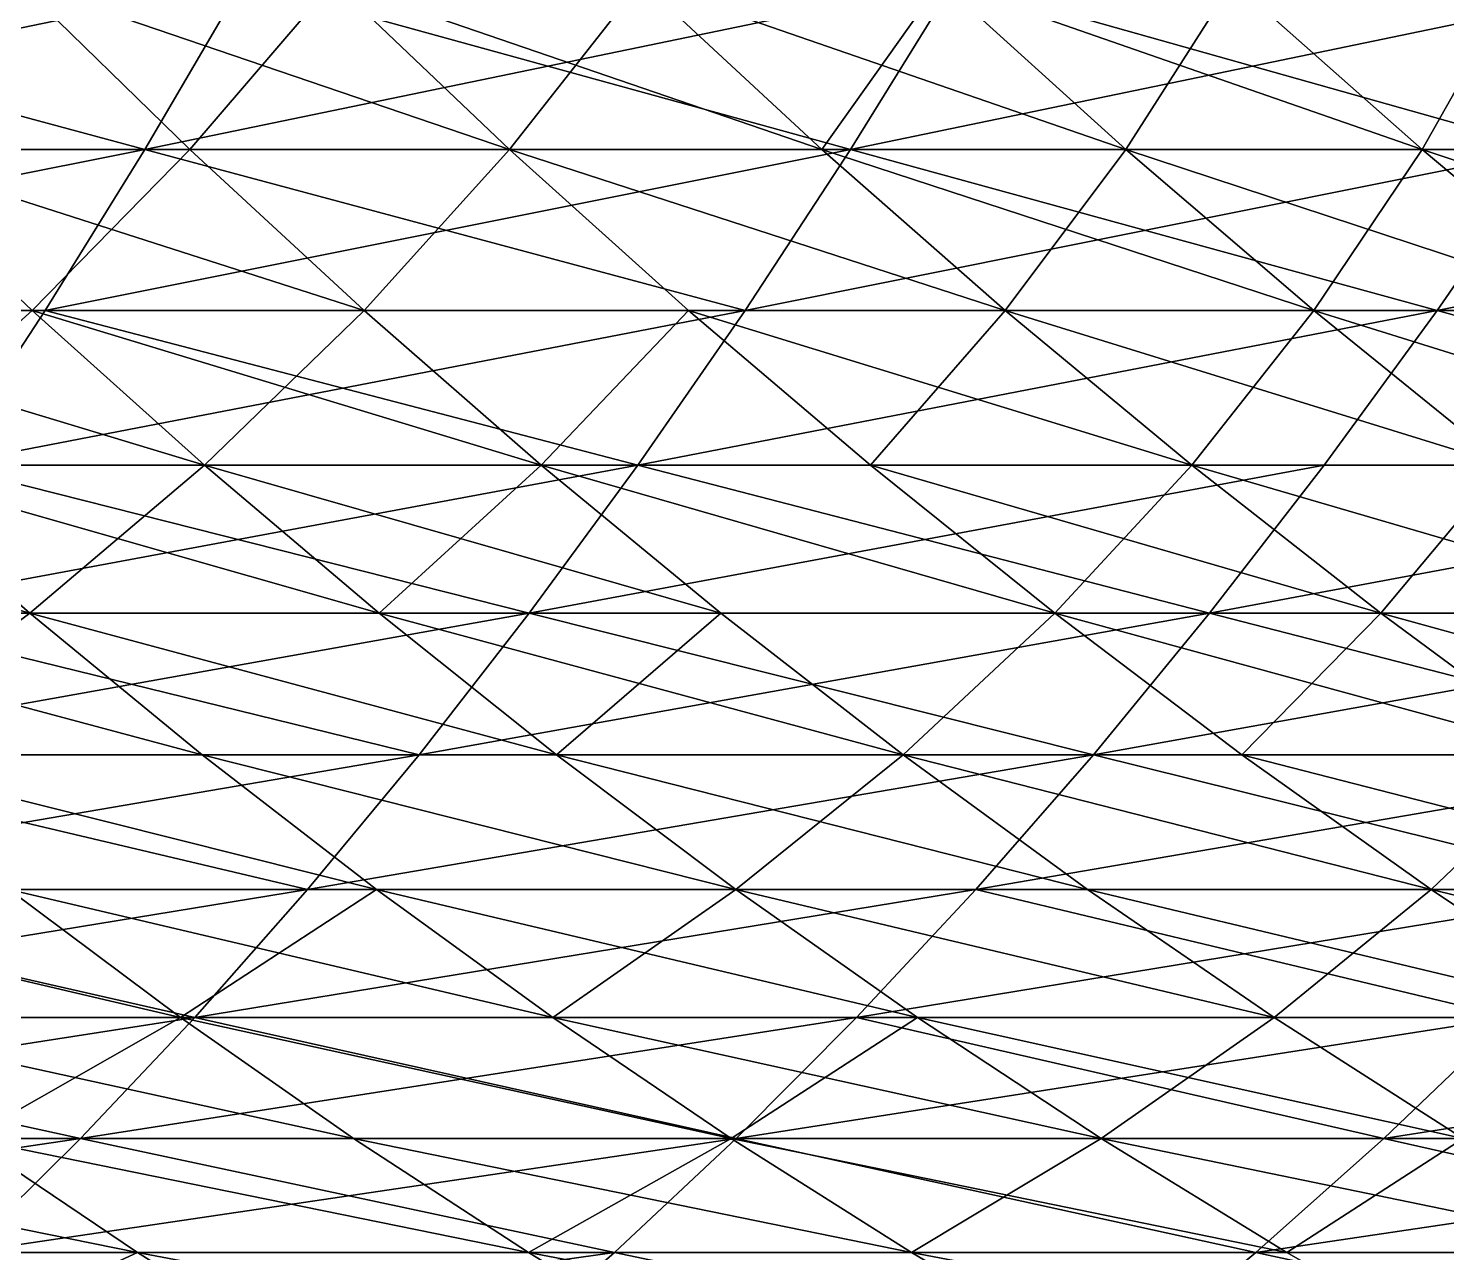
# Model space of a CAD drawing. Header units: millimetres. Extents: x -3250 to 6200, y -3250 to 3250.
# Drawn here: x 4582.4 to 4675.8, y -744.7 to -664.1 of the extents above; entities that cross this region are included whole.
import ezdxf

# ---------------------------------------------------------------- set-up
doc = ezdxf.new("R2010")
doc.units = ezdxf.units.MM
doc.header["$MEASUREMENT"] = 0
doc.layers.add('MESH_3D', color=2, linetype='CONTINUOUS')

msp = doc.modelspace()

# ---------------------------------------------------------------- linework, layer by layer
at = {"layer": 'MESH_3D'}
for points in [[(4549.189, -660.991, 891.098), (4590.091, -672.021, 925.683), (4543.117, -672.021, 906.568)], [(4596.546, -660.991, 25789.631), (4543.117, -672.021, 25793.432), (4590.091, -672.021, 25774.317)], [(4596.546, -660.991, 25789.631), (4549.189, -660.991, 25808.902), (4543.117, -672.021, 25793.432)], [(4549.189, -660.991, 891.098), (4596.546, -660.991, 910.369), (4590.091, -672.021, 925.683)], [(4571.501, -672.021, 1925.783), (4593.056, -672.021, 1945.289), (4581.752, -660.991, 1957.471)], [(4593.056, -672.021, 24754.711), (4571.501, -672.021, 24774.217), (4581.752, -660.991, 24742.529)], [(4593.056, -672.021, 1945.289), (4602.514, -660.991, 1977.223), (4581.752, -660.991, 1957.471)], [(4614.118, -672.021, 24734.674), (4581.752, -660.991, 24742.529), (4602.514, -660.991, 24722.777)], [(4614.118, -672.021, 24734.674), (4593.056, -672.021, 24754.711), (4581.752, -660.991, 24742.529)], [(4596.546, -660.991, 910.369), (4636.573, -672.021, 945.963), (4590.091, -672.021, 925.683)], [(4643.408, -660.991, 25769.185), (4596.546, -660.991, 25789.631), (4590.091, -672.021, 25774.317)], [(4643.408, -660.991, 25769.185), (4590.091, -672.021, 25774.317), (4636.573, -672.021, 25754.037)], [(4593.056, -672.021, 1945.289), (4614.118, -672.021, 1965.326), (4602.514, -660.991, 1977.223)], [(4596.546, -660.991, 910.369), (4643.408, -660.991, 930.815), (4636.573, -672.021, 945.963)], [(4614.118, -672.021, 1965.326), (4622.777, -660.991, 1997.486), (4602.514, -660.991, 1977.223)], [(4634.674, -672.021, 24714.118), (4602.514, -660.991, 24722.777), (4622.777, -660.991, 24702.514)], [(4634.674, -672.021, 24714.118), (4614.118, -672.021, 24734.674), (4602.514, -660.991, 24722.777)], [(4614.118, -672.021, 1965.326), (4634.674, -672.021, 1985.882), (4622.777, -660.991, 1997.486)], [(4634.674, -672.021, 1985.882), (4642.529, -660.991, 2018.248), (4622.777, -660.991, 1997.486)], [(4654.711, -672.021, 24693.056), (4622.777, -660.991, 24702.514), (4642.529, -660.991, 24681.752)], [(4654.711, -672.021, 24693.056), (4634.674, -672.021, 24714.118), (4622.777, -660.991, 24702.514)], [(4634.674, -672.021, 1985.882), (4654.711, -672.021, 2006.944), (4642.529, -660.991, 2018.248)], [(4643.408, -660.991, 930.815), (4682.536, -672.021, 967.396), (4636.573, -672.021, 945.963)], [(4689.746, -660.991, 25747.577), (4643.408, -660.991, 25769.185), (4636.573, -672.021, 25754.037)], [(4689.746, -660.991, 25747.577), (4636.573, -672.021, 25754.037), (4682.536, -672.021, 25732.604)], [(4654.711, -672.021, 2006.944), (4661.756, -660.991, 2039.495), (4642.529, -660.991, 2018.248)], [(4674.217, -672.021, 24671.501), (4654.711, -672.021, 24693.056), (4642.529, -660.991, 24681.752)], [(4674.217, -672.021, 24671.501), (4642.529, -660.991, 24681.752), (4661.756, -660.991, 24660.505)], [(4643.408, -660.991, 930.815), (4689.746, -660.991, 952.423), (4682.536, -672.021, 967.396)], [(4654.711, -672.021, 2006.944), (4674.217, -672.021, 2028.499), (4661.756, -660.991, 2039.495)], [(4674.217, -672.021, 2028.499), (4680.449, -660.991, 2061.216), (4661.756, -660.991, 2039.495)], [(4680.449, -660.991, 24638.784), (4674.217, -672.021, 24671.501), (4661.756, -660.991, 24660.505)], [(4674.217, -672.021, 2028.499), (4693.179, -672.021, 2050.533), (4680.449, -660.991, 2061.216)], [(4693.179, -672.021, 24649.467), (4674.217, -672.021, 24671.501), (4680.449, -660.991, 24638.784)], [(4536.947, -682.633, 922.29), (4590.091, -672.021, 925.683), (4583.531, -682.633, 941.246)], [(4543.117, -672.021, 906.568), (4590.091, -672.021, 925.683), (4536.947, -682.633, 922.29)], [(4590.091, -672.021, 25774.317), (4543.117, -672.021, 25793.432), (4536.947, -682.633, 25777.71)], [(4590.091, -672.021, 25774.317), (4536.947, -682.633, 25777.71), (4583.531, -682.633, 25758.754)], [(4560.323, -682.633, 1893.883), (4582.676, -682.633, 1913.12), (4571.501, -672.021, 1925.783)], [(4582.676, -682.633, 24786.88), (4560.323, -682.633, 24806.117), (4571.501, -672.021, 24774.217)], [(4582.676, -682.633, 1913.12), (4593.056, -672.021, 1945.289), (4571.501, -672.021, 1925.783)], [(4604.544, -682.633, 24767.092), (4582.676, -682.633, 24786.88), (4571.501, -672.021, 24774.217)], [(4604.544, -682.633, 24767.092), (4571.501, -672.021, 24774.217), (4593.056, -672.021, 24754.711)], [(4582.676, -682.633, 1913.12), (4604.544, -682.633, 1932.908), (4593.056, -672.021, 1945.289)], [(4590.091, -672.021, 925.683), (4629.627, -682.633, 961.358), (4583.531, -682.633, 941.246)], [(4636.573, -672.021, 25754.037), (4590.091, -672.021, 25774.317), (4583.531, -682.633, 25758.754)], [(4636.573, -672.021, 25754.037), (4583.531, -682.633, 25758.754), (4629.627, -682.633, 25738.642)], [(4590.091, -672.021, 925.683), (4636.573, -672.021, 945.963), (4629.627, -682.633, 961.358)], [(4604.544, -682.633, 1932.908), (4614.118, -672.021, 1965.326), (4593.056, -672.021, 1945.289)], [(4614.118, -672.021, 24734.674), (4604.544, -682.633, 24767.092), (4593.056, -672.021, 24754.711)], [(4604.544, -682.633, 1932.908), (4625.911, -682.633, 1953.236), (4614.118, -672.021, 1965.326)], [(4625.911, -682.633, 24746.764), (4604.544, -682.633, 24767.092), (4614.118, -672.021, 24734.674)], [(4614.118, -672.021, 1965.326), (4646.764, -682.633, 1974.089), (4634.674, -672.021, 1985.882)], [(4625.911, -682.633, 1953.236), (4646.764, -682.633, 1974.089), (4614.118, -672.021, 1965.326)], [(4646.764, -682.633, 24725.911), (4614.118, -672.021, 24734.674), (4634.674, -672.021, 24714.118)], [(4646.764, -682.633, 24725.911), (4625.911, -682.633, 24746.764), (4614.118, -672.021, 24734.674)], [(4636.573, -672.021, 945.963), (4675.208, -682.633, 982.612), (4629.627, -682.633, 961.358)], [(4682.536, -672.021, 25732.604), (4636.573, -672.021, 25754.037), (4629.627, -682.633, 25738.642)], [(4682.536, -672.021, 25732.604), (4629.627, -682.633, 25738.642), (4675.208, -682.633, 25717.388)], [(4646.764, -682.633, 1974.089), (4654.711, -672.021, 2006.944), (4634.674, -672.021, 1985.882)], [(4667.092, -682.633, 24704.544), (4646.764, -682.633, 24725.911), (4634.674, -672.021, 24714.118)], [(4667.092, -682.633, 24704.544), (4634.674, -672.021, 24714.118), (4654.711, -672.021, 24693.056)], [(4636.573, -672.021, 945.963), (4682.536, -672.021, 967.396), (4675.208, -682.633, 982.612)], [(4646.764, -682.633, 1974.089), (4667.092, -682.633, 1995.456), (4654.711, -672.021, 2006.944)], [(4667.092, -682.633, 1995.456), (4674.217, -672.021, 2028.499), (4654.711, -672.021, 2006.944)], [(4686.88, -682.633, 24682.676), (4654.711, -672.021, 24693.056), (4674.217, -672.021, 24671.501)], [(4686.88, -682.633, 24682.676), (4667.092, -682.633, 24704.544), (4654.711, -672.021, 24693.056)], [(4667.092, -682.633, 1995.456), (4686.88, -682.633, 2017.324), (4674.217, -672.021, 2028.499)], [(4686.88, -682.633, 2017.324), (4693.179, -672.021, 2050.533), (4674.217, -672.021, 2028.499)], [(4706.117, -682.633, 24660.323), (4674.217, -672.021, 24671.501), (4693.179, -672.021, 24649.467)], [(4706.117, -682.633, 24660.323), (4686.88, -682.633, 24682.676), (4674.217, -672.021, 24671.501)], [(4675.208, -682.633, 982.612), (4727.949, -672.021, 989.968), (4720.244, -682.633, 1004.997)], [(4682.536, -672.021, 967.396), (4727.949, -672.021, 989.968), (4675.208, -682.633, 982.612)], [(4720.244, -682.633, 25695.003), (4682.536, -672.021, 25732.604), (4675.208, -682.633, 25717.388)], [(4536.947, -682.633, 922.29), (4583.531, -682.633, 941.246), (4576.87, -692.82, 957.048)], [(4583.531, -682.633, 25758.754), (4536.947, -682.633, 25777.71), (4576.87, -692.82, 25742.952)], [(4560.323, -682.633, 1893.883), (4594.023, -692.82, 1900.263), (4582.676, -682.633, 1913.12)], [(4571.345, -692.82, 1880.747), (4594.023, -692.82, 1900.263), (4560.323, -682.633, 1893.883)], [(4582.676, -682.633, 24786.88), (4571.345, -692.82, 24819.253), (4560.323, -682.633, 24806.117)], [(4594.023, -692.82, 24799.737), (4571.345, -692.82, 24819.253), (4582.676, -682.633, 24786.88)], [(4583.531, -682.633, 941.246), (4622.574, -692.82, 976.988), (4576.87, -692.82, 957.048)], [(4629.627, -682.633, 25738.642), (4576.87, -692.82, 25742.952), (4622.574, -692.82, 25723.012)], [(4629.627, -682.633, 25738.642), (4583.531, -682.633, 25758.754), (4576.87, -692.82, 25742.952)], [(4594.023, -692.82, 1900.263), (4604.544, -682.633, 1932.908), (4582.676, -682.633, 1913.12)], [(4616.207, -692.82, 24779.662), (4582.676, -682.633, 24786.88), (4604.544, -682.633, 24767.092)], [(4616.207, -692.82, 24779.662), (4594.023, -692.82, 24799.737), (4582.676, -682.633, 24786.88)], [(4583.531, -682.633, 941.246), (4629.627, -682.633, 961.358), (4622.574, -692.82, 976.988)], [(4594.023, -692.82, 1900.263), (4616.207, -692.82, 1920.338), (4604.544, -682.633, 1932.908)], [(4616.207, -692.82, 1920.338), (4625.911, -682.633, 1953.236), (4604.544, -682.633, 1932.908)], [(4625.911, -682.633, 24746.764), (4616.207, -692.82, 24779.662), (4604.544, -682.633, 24767.092)], [(4616.207, -692.82, 1920.338), (4637.884, -692.82, 1940.96), (4625.911, -682.633, 1953.236)], [(4637.884, -692.82, 24759.04), (4616.207, -692.82, 24779.662), (4625.911, -682.633, 24746.764)], [(4622.574, -692.82, 976.988), (4675.208, -682.633, 982.612), (4667.767, -692.82, 998.062)], [(4629.627, -682.633, 961.358), (4675.208, -682.633, 982.612), (4622.574, -692.82, 976.988)], [(4675.208, -682.633, 25717.388), (4622.574, -692.82, 25723.012), (4667.767, -692.82, 25701.938)], [(4675.208, -682.633, 25717.388), (4629.627, -682.633, 25738.642), (4622.574, -692.82, 25723.012)], [(4637.884, -692.82, 1940.96), (4646.764, -682.633, 1974.089), (4625.911, -682.633, 1953.236)], [(4659.04, -692.82, 24737.884), (4625.911, -682.633, 24746.764), (4646.764, -682.633, 24725.911)], [(4659.04, -692.82, 24737.884), (4637.884, -692.82, 24759.04), (4625.911, -682.633, 24746.764)], [(4637.884, -692.82, 1940.96), (4659.04, -692.82, 1962.116), (4646.764, -682.633, 1974.089)], [(4659.04, -692.82, 1962.116), (4667.092, -682.633, 1995.456), (4646.764, -682.633, 1974.089)], [(4679.662, -692.82, 24716.207), (4659.04, -692.82, 24737.884), (4646.764, -682.633, 24725.911)], [(4679.662, -692.82, 24716.207), (4646.764, -682.633, 24725.911), (4667.092, -682.633, 24704.544)], [(4659.04, -692.82, 1962.116), (4679.662, -692.82, 1983.793), (4667.092, -682.633, 1995.456)], [(4679.662, -692.82, 1983.793), (4686.88, -682.633, 2017.324), (4667.092, -682.633, 1995.456)], [(4699.737, -692.82, 24694.023), (4667.092, -682.633, 24704.544), (4686.88, -682.633, 24682.676)], [(4699.737, -692.82, 24694.023), (4679.662, -692.82, 24716.207), (4667.092, -682.633, 24704.544)], [(4675.208, -682.633, 982.612), (4712.421, -692.82, 1020.256), (4667.767, -692.82, 998.062)], [(4712.421, -692.82, 25679.744), (4675.208, -682.633, 25717.388), (4667.767, -692.82, 25701.938)], [(4675.208, -682.633, 982.612), (4720.244, -682.633, 1004.997), (4712.421, -692.82, 1020.256)], [(4720.244, -682.633, 25695.003), (4675.208, -682.633, 25717.388), (4712.421, -692.82, 25679.744)], [(4582.528, -702.577, 24832.58), (4559.035, -702.577, 24851.799), (4548.188, -692.82, 24838.198)], [(4582.528, -702.577, 24832.58), (4548.188, -692.82, 24838.198), (4571.345, -692.82, 24819.253)], [(4559.035, -702.577, 1848.201), (4582.528, -702.577, 1867.42), (4571.345, -692.82, 1880.747)], [(4576.87, -692.82, 957.048), (4615.419, -702.577, 992.846), (4570.112, -702.577, 973.078)], [(4622.574, -692.82, 25723.012), (4576.87, -692.82, 25742.952), (4570.112, -702.577, 25726.922)], [(4622.574, -692.82, 25723.012), (4570.112, -702.577, 25726.922), (4615.419, -702.577, 25707.154)], [(4571.345, -692.82, 1880.747), (4605.534, -702.577, 1887.219), (4594.023, -692.82, 1900.263)], [(4582.528, -702.577, 1867.42), (4605.534, -702.577, 1887.219), (4571.345, -692.82, 1880.747)], [(4594.023, -692.82, 24799.737), (4582.528, -702.577, 24832.58), (4571.345, -692.82, 24819.253)], [(4576.87, -692.82, 957.048), (4622.574, -692.82, 976.988), (4615.419, -702.577, 992.846)], [(4605.534, -702.577, 24812.781), (4582.528, -702.577, 24832.58), (4594.023, -692.82, 24799.737)], [(4605.534, -702.577, 1887.219), (4616.207, -692.82, 1920.338), (4594.023, -692.82, 1900.263)], [(4628.04, -702.577, 24792.415), (4594.023, -692.82, 24799.737), (4616.207, -692.82, 24779.662)], [(4628.04, -702.577, 24792.415), (4605.534, -702.577, 24812.781), (4594.023, -692.82, 24799.737)], [(4605.534, -702.577, 1887.219), (4628.04, -702.577, 1907.585), (4616.207, -692.82, 1920.338)], [(4622.574, -692.82, 976.988), (4660.219, -702.577, 1013.736), (4615.419, -702.577, 992.846)], [(4667.767, -692.82, 25701.938), (4622.574, -692.82, 25723.012), (4615.419, -702.577, 25707.154)], [(4667.767, -692.82, 25701.938), (4615.419, -702.577, 25707.154), (4660.219, -702.577, 25686.264)], [(4616.207, -692.82, 1920.338), (4650.031, -702.577, 1928.506), (4637.884, -692.82, 1940.96)], [(4628.04, -702.577, 1907.585), (4650.031, -702.577, 1928.506), (4616.207, -692.82, 1920.338)], [(4650.031, -702.577, 24771.494), (4628.04, -702.577, 24792.415), (4616.207, -692.82, 24779.662)], [(4650.031, -702.577, 24771.494), (4616.207, -692.82, 24779.662), (4637.884, -692.82, 24759.04)], [(4622.574, -692.82, 976.988), (4667.767, -692.82, 998.062), (4660.219, -702.577, 1013.736)], [(4650.031, -702.577, 1928.506), (4659.04, -692.82, 1962.116), (4637.884, -692.82, 1940.96)], [(4671.494, -702.577, 24750.031), (4650.031, -702.577, 24771.494), (4637.884, -692.82, 24759.04)], [(4671.494, -702.577, 24750.031), (4637.884, -692.82, 24759.04), (4659.04, -692.82, 24737.884)], [(4650.031, -702.577, 1928.506), (4671.494, -702.577, 1949.969), (4659.04, -692.82, 1962.116)], [(4671.494, -702.577, 1949.969), (4679.662, -692.82, 1983.793), (4659.04, -692.82, 1962.116)], [(4692.415, -702.577, 24728.04), (4659.04, -692.82, 24737.884), (4679.662, -692.82, 24716.207)], [(4692.415, -702.577, 24728.04), (4671.494, -702.577, 24750.031), (4659.04, -692.82, 24737.884)], [(4660.219, -702.577, 1013.736), (4712.421, -692.82, 1020.256), (4704.485, -702.577, 1035.737)], [(4667.767, -692.82, 998.062), (4712.421, -692.82, 1020.256), (4660.219, -702.577, 1013.736)], [(4712.421, -692.82, 25679.744), (4667.767, -692.82, 25701.938), (4660.219, -702.577, 25686.264)], [(4712.421, -692.82, 25679.744), (4660.219, -702.577, 25686.264), (4704.485, -702.577, 25664.263)], [(4671.494, -702.577, 1949.969), (4692.415, -702.577, 1971.96), (4679.662, -692.82, 1983.793)], [(4570.03, -711.897, 1834.414), (4582.528, -702.577, 1867.42), (4559.035, -702.577, 1848.201)], [(4593.863, -711.897, 24846.089), (4559.035, -702.577, 24851.799), (4582.528, -702.577, 24832.58)], [(4593.863, -711.897, 24846.089), (4570.03, -711.897, 24865.586), (4559.035, -702.577, 24851.799)], [(4570.112, -702.577, 973.078), (4608.166, -711.897, 1008.92), (4563.262, -711.897, 989.328)], [(4615.419, -702.577, 25707.154), (4570.112, -702.577, 25726.922), (4563.262, -711.897, 25710.672)], [(4615.419, -702.577, 25707.154), (4563.262, -711.897, 25710.672), (4608.166, -711.897, 25691.08)], [(4570.03, -711.897, 1834.414), (4593.863, -711.897, 1853.911), (4582.528, -702.577, 1867.42)], [(4570.112, -702.577, 973.078), (4615.419, -702.577, 992.846), (4608.166, -711.897, 1008.92)], [(4582.528, -702.577, 1867.42), (4617.203, -711.897, 1873.997), (4605.534, -702.577, 1887.219)], [(4593.863, -711.897, 1853.911), (4617.203, -711.897, 1873.997), (4582.528, -702.577, 1867.42)], [(4617.203, -711.897, 24826.003), (4593.863, -711.897, 24846.089), (4582.528, -702.577, 24832.58)], [(4617.203, -711.897, 24826.003), (4582.528, -702.577, 24832.58), (4605.534, -702.577, 24812.781)], [(4617.203, -711.897, 1873.997), (4628.04, -702.577, 1907.585), (4605.534, -702.577, 1887.219)], [(4640.035, -711.897, 24805.342), (4605.534, -702.577, 24812.781), (4628.04, -702.577, 24792.415)], [(4640.035, -711.897, 24805.342), (4617.203, -711.897, 24826.003), (4605.534, -702.577, 24812.781)], [(4615.419, -702.577, 992.846), (4652.568, -711.897, 1029.625), (4608.166, -711.897, 1008.92)], [(4660.219, -702.577, 25686.264), (4608.166, -711.897, 25691.08), (4652.568, -711.897, 25670.375)], [(4660.219, -702.577, 25686.264), (4615.419, -702.577, 25707.154), (4608.166, -711.897, 25691.08)], [(4615.419, -702.577, 992.846), (4660.219, -702.577, 1013.736), (4652.568, -711.897, 1029.625)], [(4617.203, -711.897, 1873.997), (4640.035, -711.897, 1894.658), (4628.04, -702.577, 1907.585)], [(4640.035, -711.897, 1894.658), (4650.031, -702.577, 1928.506), (4628.04, -702.577, 1907.585)], [(4650.031, -702.577, 24771.494), (4640.035, -711.897, 24805.342), (4628.04, -702.577, 24792.415)], [(4640.035, -711.897, 1894.658), (4662.344, -711.897, 1915.882), (4650.031, -702.577, 1928.506)], [(4662.344, -711.897, 24784.118), (4640.035, -711.897, 24805.342), (4650.031, -702.577, 24771.494)], [(4662.344, -711.897, 1915.882), (4671.494, -702.577, 1949.969), (4650.031, -702.577, 1928.506)], [(4684.118, -711.897, 24762.344), (4662.344, -711.897, 24784.118), (4650.031, -702.577, 24771.494)], [(4684.118, -711.897, 24762.344), (4650.031, -702.577, 24771.494), (4671.494, -702.577, 24750.031)], [(4660.219, -702.577, 1013.736), (4696.44, -711.897, 1051.43), (4652.568, -711.897, 1029.625)], [(4704.485, -702.577, 25664.263), (4652.568, -711.897, 25670.375), (4696.44, -711.897, 25648.57)], [(4704.485, -702.577, 25664.263), (4660.219, -702.577, 25686.264), (4652.568, -711.897, 25670.375)], [(4660.219, -702.577, 1013.736), (4704.485, -702.577, 1035.737), (4696.44, -711.897, 1051.43)], [(4662.344, -711.897, 1915.882), (4684.118, -711.897, 1937.656), (4671.494, -702.577, 1949.969)], [(4684.118, -711.897, 1937.656), (4692.415, -702.577, 1971.96), (4671.494, -702.577, 1949.969)], [(4705.342, -711.897, 24740.035), (4671.494, -702.577, 24750.031), (4692.415, -702.577, 24728.04)], [(4705.342, -711.897, 24740.035), (4684.118, -711.897, 24762.344), (4671.494, -702.577, 24750.031)], [(4563.262, -711.897, 989.328), (4600.82, -720.775, 1025.201), (4556.324, -720.775, 1005.787)], [(4608.166, -711.897, 25691.08), (4563.262, -711.897, 25710.672), (4556.324, -720.775, 25694.213)], [(4608.166, -711.897, 25691.08), (4556.324, -720.775, 25694.213), (4600.82, -720.775, 25674.799)], [(4563.262, -711.897, 989.328), (4608.166, -711.897, 1008.92), (4600.82, -720.775, 1025.201)], [(4570.03, -711.897, 1834.414), (4605.344, -720.775, 1840.228), (4593.863, -711.897, 1853.911)], [(4581.166, -720.775, 1820.449), (4605.344, -720.775, 1840.228), (4570.03, -711.897, 1834.414)], [(4605.344, -720.775, 24859.772), (4570.03, -711.897, 24865.586), (4593.863, -711.897, 24846.089)], [(4605.344, -720.775, 24859.772), (4581.166, -720.775, 24879.551), (4570.03, -711.897, 24865.586)], [(4593.863, -711.897, 1853.911), (4629.022, -720.775, 1860.604), (4617.203, -711.897, 1873.997)], [(4605.344, -720.775, 1840.228), (4629.022, -720.775, 1860.604), (4593.863, -711.897, 1853.911)], [(4629.022, -720.775, 24839.396), (4605.344, -720.775, 24859.772), (4593.863, -711.897, 24846.089)], [(4629.022, -720.775, 24839.396), (4593.863, -711.897, 24846.089), (4617.203, -711.897, 24826.003)], [(4600.82, -720.775, 1025.201), (4652.568, -711.897, 1029.625), (4644.818, -720.775, 1045.717)], [(4608.166, -711.897, 1008.92), (4652.568, -711.897, 1029.625), (4600.82, -720.775, 1025.201)], [(4652.568, -711.897, 25670.375), (4600.82, -720.775, 25674.799), (4644.818, -720.775, 25654.283)], [(4652.568, -711.897, 25670.375), (4608.166, -711.897, 25691.08), (4600.82, -720.775, 25674.799)], [(4629.022, -720.775, 1860.604), (4640.035, -711.897, 1894.658), (4617.203, -711.897, 1873.997)], [(4652.184, -720.775, 24818.436), (4629.022, -720.775, 24839.396), (4617.203, -711.897, 24826.003)], [(4652.184, -720.775, 24818.436), (4617.203, -711.897, 24826.003), (4640.035, -711.897, 24805.342)], [(4629.022, -720.775, 1860.604), (4652.184, -720.775, 1881.564), (4640.035, -711.897, 1894.658)], [(4640.035, -711.897, 1894.658), (4674.816, -720.775, 1903.095), (4662.344, -711.897, 1915.882)], [(4652.184, -720.775, 1881.564), (4674.816, -720.775, 1903.095), (4640.035, -711.897, 1894.658)], [(4674.816, -720.775, 24796.905), (4640.035, -711.897, 24805.342), (4662.344, -711.897, 24784.118)], [(4674.816, -720.775, 24796.905), (4652.184, -720.775, 24818.436), (4640.035, -711.897, 24805.342)], [(4644.818, -720.775, 1045.717), (4696.44, -711.897, 1051.43), (4688.291, -720.775, 1067.324)], [(4652.568, -711.897, 1029.625), (4696.44, -711.897, 1051.43), (4644.818, -720.775, 1045.717)], [(4688.291, -720.775, 25632.676), (4652.568, -711.897, 25670.375), (4644.818, -720.775, 25654.283)], [(4696.44, -711.897, 25648.57), (4652.568, -711.897, 25670.375), (4688.291, -720.775, 25632.676)], [(4674.816, -720.775, 1903.095), (4684.118, -711.897, 1937.656), (4662.344, -711.897, 1915.882)], [(4696.905, -720.775, 24774.816), (4662.344, -711.897, 24784.118), (4684.118, -711.897, 24762.344)], [(4696.905, -720.775, 24774.816), (4674.816, -720.775, 24796.905), (4662.344, -711.897, 24784.118)], [(4674.816, -720.775, 1903.095), (4696.905, -720.775, 1925.184), (4684.118, -711.897, 1937.656)], [(4556.324, -720.775, 1005.787), (4593.385, -729.205, 1041.678), (4549.302, -729.205, 1022.445)], [(4600.82, -720.775, 25674.799), (4549.302, -729.205, 25677.555), (4593.385, -729.205, 25658.322)], [(4600.82, -720.775, 25674.799), (4556.324, -720.775, 25694.213), (4549.302, -729.205, 25677.555)], [(4556.324, -720.775, 1005.787), (4600.82, -720.775, 1025.201), (4593.385, -729.205, 1041.678)], [(4592.437, -729.205, 24893.685), (4556.502, -720.775, 24898.722), (4581.166, -720.775, 24879.551)], [(4592.437, -729.205, 24893.685), (4567.417, -729.205, 24913.132), (4556.502, -720.775, 24898.722)], [(4567.417, -729.205, 1786.868), (4592.437, -729.205, 1806.315), (4581.166, -720.775, 1820.449)], [(4592.437, -729.205, 1806.315), (4605.344, -720.775, 1840.228), (4581.166, -720.775, 1820.449)], [(4616.964, -729.205, 24873.62), (4592.437, -729.205, 24893.685), (4581.166, -720.775, 24879.551)], [(4616.964, -729.205, 24873.62), (4581.166, -720.775, 24879.551), (4605.344, -720.775, 24859.772)], [(4592.437, -729.205, 1806.315), (4616.964, -729.205, 1826.38), (4605.344, -720.775, 1840.228)], [(4593.385, -729.205, 1041.678), (4644.818, -720.775, 1045.717), (4636.975, -729.205, 1062.004)], [(4600.82, -720.775, 1025.201), (4644.818, -720.775, 1045.717), (4593.385, -729.205, 1041.678)], [(4644.818, -720.775, 25654.283), (4600.82, -720.775, 25674.799), (4593.385, -729.205, 25658.322)], [(4644.818, -720.775, 25654.283), (4593.385, -729.205, 25658.322), (4636.975, -729.205, 25637.996)], [(4616.964, -729.205, 1826.38), (4629.022, -720.775, 1860.604), (4605.344, -720.775, 1840.228)], [(4640.983, -729.205, 24852.95), (4605.344, -720.775, 24859.772), (4629.022, -720.775, 24839.396)], [(4640.983, -729.205, 24852.95), (4616.964, -729.205, 24873.62), (4605.344, -720.775, 24859.772)], [(4616.964, -729.205, 1826.38), (4640.983, -729.205, 1847.05), (4629.022, -720.775, 1860.604)], [(4629.022, -720.775, 1860.604), (4664.479, -729.205, 1868.313), (4652.184, -720.775, 1881.564)], [(4640.983, -729.205, 1847.05), (4664.479, -729.205, 1868.313), (4629.022, -720.775, 1860.604)], [(4664.479, -729.205, 24831.687), (4629.022, -720.775, 24839.396), (4652.184, -720.775, 24818.436)], [(4664.479, -729.205, 24831.687), (4640.983, -729.205, 24852.95), (4629.022, -720.775, 24839.396)], [(4644.818, -720.775, 1045.717), (4680.044, -729.205, 1083.411), (4636.975, -729.205, 1062.004)], [(4688.291, -720.775, 25632.676), (4636.975, -729.205, 25637.996), (4680.044, -729.205, 25616.589)], [(4688.291, -720.775, 25632.676), (4644.818, -720.775, 25654.283), (4636.975, -729.205, 25637.996)], [(4644.818, -720.775, 1045.717), (4688.291, -720.775, 1067.324), (4680.044, -729.205, 1083.411)], [(4664.479, -729.205, 1868.313), (4674.816, -720.775, 1903.095), (4652.184, -720.775, 1881.564)], [(4687.438, -729.205, 24809.846), (4664.479, -729.205, 24831.687), (4652.184, -720.775, 24818.436)], [(4687.438, -729.205, 24809.846), (4652.184, -720.775, 24818.436), (4674.816, -720.775, 24796.905)], [(4664.479, -729.205, 1868.313), (4687.438, -729.205, 1890.154), (4674.816, -720.775, 1903.095)], [(4687.438, -729.205, 1890.154), (4696.905, -720.775, 1925.184), (4674.816, -720.775, 1903.095)], [(4709.846, -729.205, 24787.438), (4687.438, -729.205, 24809.846), (4674.816, -720.775, 24796.905)], [(4709.846, -729.205, 24787.438), (4674.816, -720.775, 24796.905), (4696.905, -720.775, 24774.816)], [(4549.302, -729.205, 1022.445), (4585.866, -737.181, 1058.342), (4542.201, -737.181, 1039.291)], [(4593.385, -729.205, 25658.322), (4549.302, -729.205, 25677.555), (4542.201, -737.181, 25660.709)], [(4593.385, -729.205, 25658.322), (4542.201, -737.181, 25660.709), (4585.866, -737.181, 25641.658)], [(4549.302, -729.205, 1022.445), (4593.385, -729.205, 1041.678), (4585.866, -737.181, 1058.342)], [(4567.417, -729.205, 1786.868), (4603.836, -737.181, 1792.022), (4592.437, -729.205, 1806.315)], [(4578.456, -737.181, 1772.295), (4603.836, -737.181, 1792.022), (4567.417, -729.205, 1786.868)], [(4592.437, -729.205, 24893.685), (4578.456, -737.181, 24927.705), (4567.417, -729.205, 24913.132)], [(4603.836, -737.181, 24907.978), (4578.456, -737.181, 24927.705), (4592.437, -729.205, 24893.685)], [(4593.385, -729.205, 1041.678), (4629.042, -737.181, 1078.476), (4585.866, -737.181, 1058.342)], [(4636.975, -729.205, 25637.996), (4585.866, -737.181, 25641.658), (4629.042, -737.181, 25621.524)], [(4636.975, -729.205, 25637.996), (4593.385, -729.205, 25658.322), (4585.866, -737.181, 25641.658)], [(4592.437, -729.205, 1806.315), (4628.715, -737.181, 1812.376), (4616.964, -729.205, 1826.38)], [(4603.836, -737.181, 1792.022), (4628.715, -737.181, 1812.376), (4592.437, -729.205, 1806.315)], [(4628.715, -737.181, 24887.624), (4603.836, -737.181, 24907.978), (4592.437, -729.205, 24893.685)], [(4628.715, -737.181, 24887.624), (4592.437, -729.205, 24893.685), (4616.964, -729.205, 24873.62)], [(4593.385, -729.205, 1041.678), (4636.975, -729.205, 1062.004), (4629.042, -737.181, 1078.476)], [(4616.964, -729.205, 1826.38), (4653.08, -737.181, 1833.343), (4640.983, -729.205, 1847.05)], [(4628.715, -737.181, 1812.376), (4653.08, -737.181, 1833.343), (4616.964, -729.205, 1826.38)], [(4640.983, -729.205, 24852.95), (4628.715, -737.181, 24887.624), (4616.964, -729.205, 24873.62)], [(4653.08, -737.181, 24866.657), (4628.715, -737.181, 24887.624), (4640.983, -729.205, 24852.95)], [(4636.975, -729.205, 1062.004), (4671.704, -737.181, 1099.679), (4629.042, -737.181, 1078.476)], [(4680.044, -729.205, 25616.589), (4636.975, -729.205, 25637.996), (4629.042, -737.181, 25621.524)], [(4680.044, -729.205, 25616.589), (4629.042, -737.181, 25621.524), (4671.704, -737.181, 25600.321)], [(4636.975, -729.205, 1062.004), (4680.044, -729.205, 1083.411), (4671.704, -737.181, 1099.679)], [(4653.08, -737.181, 1833.343), (4664.479, -729.205, 1868.313), (4640.983, -729.205, 1847.05)], [(4676.914, -737.181, 24845.089), (4640.983, -729.205, 24852.95), (4664.479, -729.205, 24831.687)], [(4676.914, -737.181, 24845.089), (4653.08, -737.181, 24866.657), (4640.983, -729.205, 24852.95)], [(4653.08, -737.181, 1833.343), (4676.914, -737.181, 1854.911), (4664.479, -729.205, 1868.313)], [(4676.914, -737.181, 1854.911), (4687.438, -729.205, 1890.154), (4664.479, -729.205, 1868.313)], [(4687.438, -729.205, 24809.846), (4676.914, -737.181, 24845.089), (4664.479, -729.205, 24831.687)], [(4680.044, -729.205, 1083.411), (4713.823, -737.181, 1121.94), (4671.704, -737.181, 1099.679)], [(4722.566, -729.205, 25594.115), (4680.044, -729.205, 25616.589), (4671.704, -737.181, 25600.321)], [(4722.566, -729.205, 25594.115), (4671.704, -737.181, 25600.321), (4713.823, -737.181, 25578.06)], [(4585.866, -737.181, 25641.658), (4535.025, -744.699, 25643.684), (4578.267, -744.699, 25624.818)], [(4585.866, -737.181, 25641.658), (4542.201, -737.181, 25660.709), (4535.025, -744.699, 25643.684)], [(4542.201, -737.181, 1039.291), (4585.866, -737.181, 1058.342), (4578.267, -744.699, 1075.182)], [(4589.611, -744.699, 24942.432), (4552.593, -737.181, 24946.793), (4578.456, -737.181, 24927.705)], [(4589.611, -744.699, 24942.432), (4563.377, -744.699, 24961.793), (4552.593, -737.181, 24946.793)], [(4563.377, -744.699, 1738.207), (4589.611, -744.699, 1757.568), (4578.456, -737.181, 1772.295)], [(4578.267, -744.699, 1075.182), (4629.042, -737.181, 1078.476), (4621.026, -744.699, 1095.121)], [(4585.866, -737.181, 1058.342), (4629.042, -737.181, 1078.476), (4578.267, -744.699, 1075.182)], [(4621.026, -744.699, 25604.879), (4585.866, -737.181, 25641.658), (4578.267, -744.699, 25624.818)], [(4578.456, -737.181, 1772.295), (4615.355, -744.699, 1777.578), (4603.836, -737.181, 1792.022)], [(4589.611, -744.699, 1757.568), (4615.355, -744.699, 1777.578), (4578.456, -737.181, 1772.295)], [(4615.355, -744.699, 24922.422), (4589.611, -744.699, 24942.432), (4578.456, -737.181, 24927.705)], [(4615.355, -744.699, 24922.422), (4578.456, -737.181, 24927.705), (4603.836, -737.181, 24907.978)], [(4629.042, -737.181, 25621.524), (4585.866, -737.181, 25641.658), (4621.026, -744.699, 25604.879)], [(4615.355, -744.699, 1777.578), (4628.715, -737.181, 1812.376), (4603.836, -737.181, 1792.022)], [(4640.591, -744.699, 24901.777), (4615.355, -744.699, 24922.422), (4603.836, -737.181, 24907.978)], [(4640.591, -744.699, 24901.777), (4603.836, -737.181, 24907.978), (4628.715, -737.181, 24887.624)], [(4615.355, -744.699, 1777.578), (4640.591, -744.699, 1798.223), (4628.715, -737.181, 1812.376)], [(4629.042, -737.181, 1078.476), (4663.275, -744.699, 1116.12), (4621.026, -744.699, 1095.121)], [(4663.275, -744.699, 25583.88), (4629.042, -737.181, 25621.524), (4621.026, -744.699, 25604.879)], [(4640.591, -744.699, 1798.223), (4653.08, -737.181, 1833.343), (4628.715, -737.181, 1812.376)], [(4665.305, -744.699, 24880.509), (4628.715, -737.181, 24887.624), (4653.08, -737.181, 24866.657)], [(4665.305, -744.699, 24880.509), (4640.591, -744.699, 24901.777), (4628.715, -737.181, 24887.624)], [(4629.042, -737.181, 1078.476), (4671.704, -737.181, 1099.679), (4663.275, -744.699, 1116.12)], [(4671.704, -737.181, 25600.321), (4629.042, -737.181, 25621.524), (4663.275, -744.699, 25583.88)], [(4640.591, -744.699, 1798.223), (4665.305, -744.699, 1819.491), (4653.08, -737.181, 1833.343)], [(4665.305, -744.699, 1819.491), (4676.914, -737.181, 1854.911), (4653.08, -737.181, 1833.343)], [(4689.48, -744.699, 24858.632), (4665.305, -744.699, 24880.509), (4653.08, -737.181, 24866.657)], [(4689.48, -744.699, 24858.632), (4653.08, -737.181, 24866.657), (4676.914, -737.181, 24845.089)], [(4671.704, -737.181, 1099.679), (4704.987, -744.699, 1138.165), (4663.275, -744.699, 1116.12)], [(4713.823, -737.181, 25578.06), (4663.275, -744.699, 25583.88), (4704.987, -744.699, 25561.835)], [(4713.823, -737.181, 25578.06), (4671.704, -737.181, 25600.321), (4663.275, -744.699, 25583.88)], [(4665.305, -744.699, 1819.491), (4689.48, -744.699, 1841.368), (4676.914, -737.181, 1854.911)], [(4671.704, -737.181, 1099.679), (4713.823, -737.181, 1121.94), (4704.987, -744.699, 1138.165)], [(4589.611, -744.699, 24942.432), (4574.268, -751.754, 24976.941), (4563.377, -744.699, 24961.793)], [(4578.267, -744.699, 1075.182), (4612.932, -751.754, 1111.93), (4570.594, -751.754, 1092.188)], [(4621.026, -744.699, 25604.879), (4570.594, -751.754, 25607.812), (4612.932, -751.754, 25588.07)], [(4621.026, -744.699, 25604.879), (4578.267, -744.699, 25624.818), (4570.594, -751.754, 25607.812)], [(4600.876, -751.754, 24957.304), (4574.268, -751.754, 24976.941), (4589.611, -744.699, 24942.432)], [(4578.267, -744.699, 1075.182), (4621.026, -744.699, 1095.121), (4612.932, -751.754, 1111.93)], [(4626.987, -751.754, 24937.009), (4600.876, -751.754, 24957.304), (4589.611, -744.699, 24942.432)], [(4626.987, -751.754, 24937.009), (4589.611, -744.699, 24942.432), (4615.355, -744.699, 24922.422)], [(4621.026, -744.699, 1095.121), (4654.764, -751.754, 1132.722), (4612.932, -751.754, 1111.93)], [(4654.764, -751.754, 25567.278), (4621.026, -744.699, 25604.879), (4612.932, -751.754, 25588.07)], [(4652.583, -751.754, 24916.069), (4615.355, -744.699, 24922.422), (4640.591, -744.699, 24901.777)], [(4652.583, -751.754, 24916.069), (4626.987, -751.754, 24937.009), (4615.355, -744.699, 24922.422)], [(4621.026, -744.699, 1095.121), (4663.275, -744.699, 1116.12), (4654.764, -751.754, 1132.722)], [(4663.275, -744.699, 25583.88), (4621.026, -744.699, 25604.879), (4654.764, -751.754, 25567.278)], [(4677.649, -751.754, 24894.498), (4652.583, -751.754, 24916.069), (4640.591, -744.699, 24901.777)], [(4677.649, -751.754, 24894.498), (4640.591, -744.699, 24901.777), (4665.305, -744.699, 24880.509)], [(4663.275, -744.699, 1116.12), (4696.064, -751.754, 1154.55), (4654.764, -751.754, 1132.722)], [(4704.987, -744.699, 25561.835), (4663.275, -744.699, 25583.88), (4654.764, -751.754, 25567.278)], [(4704.987, -744.699, 25561.835), (4654.764, -751.754, 25567.278), (4696.064, -751.754, 25545.45)], [(4663.275, -744.699, 1116.12), (4704.987, -744.699, 1138.165), (4696.064, -751.754, 1154.55)], [(4689.48, -744.699, 24858.632), (4677.649, -751.754, 24894.498), (4665.305, -744.699, 24880.509)]]:
    msp.add_3dface(points, dxfattribs=at)

doc.saveas('drawing.dxf')
